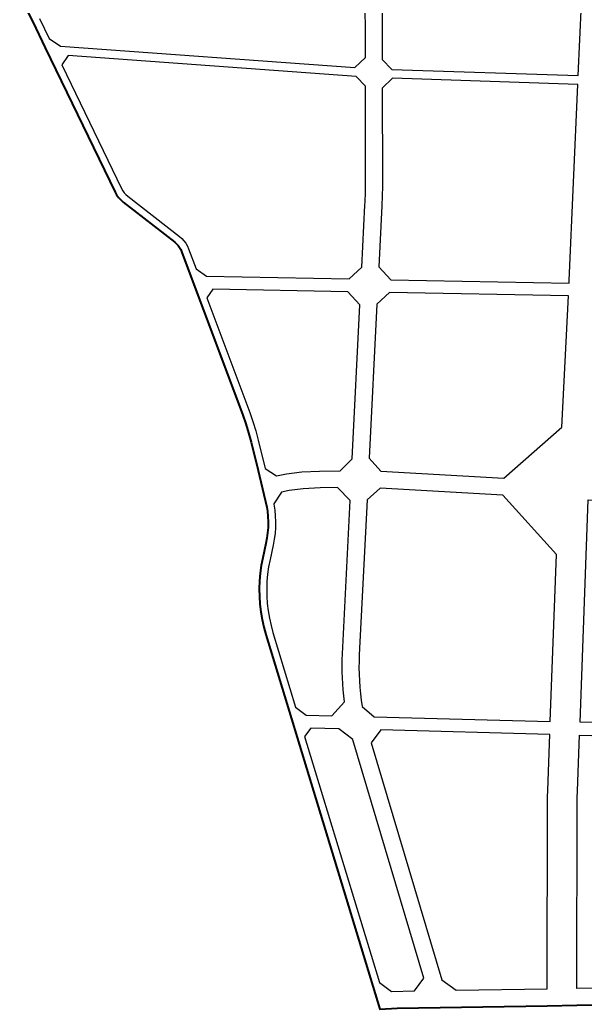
# Model space of a CAD drawing. Header units: millimetres. Extents: x -2018 to 1267, y -2071 to 2585.
# Drawn here: x -1195 to -53, y -2063 to -65 of the extents above; entities that cross this region are included whole.
import ezdxf

# ---------------------------------------------------------------- set-up
doc = ezdxf.new("R2010")
doc.units = ezdxf.units.MM
doc.layers.add('0block', color=7, linetype='Continuous')
doc.layers.add('0edge', color=40, linetype='Continuous', lineweight=40)

msp = doc.modelspace()

# ---------------------------------------------------------------- linework, layer by layer
at = {"layer": '0block', "color": 7}
for points in [[(-463.2, -2.5), (-463, -144.8), (-443.6, -164.8), (-66.7, -177.5), (-60.1, -31.7), (-240, -3.8), (-434.9, 22.3)], [(-817.2, -626.4), (-730.7, -858.2), (-724.3, -876.5), (-718.5, -895.2), (-713.5, -914), (-699.4, -971.1), (-676.2, -985.9), (-656.3, -982.1), (-625.3, -978.1), (-589.6, -976.5), (-547.9, -975.6), (-523.5, -951.9), (-507.8, -640.3), (-532.3, -614.1), (-804.8, -608.8)], [(-63.3, -1483.9), (-46.9, -1034.7), (364.3, -1058.2), (382.1, -1084.4), (302.5, -1328.1), (297.2, -1345.5), (292.5, -1363), (288.4, -1380.8), (285, -1398.7), (282.2, -1416.7), (280, -1434.7), (278.5, -1452.9), (277.7, -1471.1), (277.6, -1474.6), (259.2, -1492.4)], [(-124.3, -1508.4), (-465.4, -1499.4), (-485.1, -1525.1), (-342.4, -2003.9), (-313.2, -2025.3), (-129.4, -2022.4), (-128.9, -1649.8), (-128.8, -1635.3), (-128.4, -1620.7)], [(-64.3, -1509.9), (260.5, -1518.5), (278.1, -1536), (278.2, -1541.6), (279.3, -1560), (281.2, -1578.5), (283.7, -1596.8), (286.8, -1615.1), (290.6, -1633.2), (295.1, -1651.1), (300.2, -1668.9), (328.4, -1760.2), (331.3, -1770.7), (333.6, -1781.2), (335.3, -1791.8), (336.4, -1802.5), (336.9, -1813.2), (336.8, -1824.1), (330.6, -1996.1), (311, -2015.3), (-69.4, -2021.4), (-68.9, -1650.2), (-68.8, -1636.4), (-68.4, -1622.6)]]:
    msp.add_lwpolyline(points, close=True, dxfattribs=at)
msp.add_lwpolyline([(-1155.6, -62.3), (-1136.1, -102.2), (-1112.9, -117.8), (-518.4, -160.8), (-497, -140.8), (-497.3, 13.3)], dxfattribs=at)
for points in [[(-818, -582.6), (-529.5, -588.1), (-504, -564.4), (-497.7, -438.8, 0.013002), (-496.5, -387.7), (-496.9, -198.9), (-515.4, -179), (-1097.6, -137), (-1110.2, -155.6), (-989.4, -405.8), (-986.9, -410.2), (-984, -414.2), (-980.7, -417.8), (-976.9, -421.2), (-872.5, -502.3), (-867.9, -506.4), (-863.6, -511), (-859.8, -516.2), (-856.6, -521.7), (-854.2, -527.3), (-839.1, -567.6)], [(-616.4, -1469.4), (-564.4, -1470.8), (-539, -1442.4, -0.04692), (-543.2, -1345.6), (-527.7, -1036), (-553.2, -1009.7), (-588.5, -1010.5), (-622.3, -1012), (-650.9, -1015.7), (-666.4, -1018.7), (-682.1, -1042.5), (-681.9, -1043.5), (-680.1, -1055.2), (-678.9, -1067), (-678.4, -1078.8), (-678.6, -1090.6), (-679.5, -1102.5), (-681, -1114.2), (-683.2, -1125.7), (-689.5, -1154.9), (-692.4, -1169.6), (-694.4, -1184.4), (-695.7, -1199.2), (-696.3, -1214.1), (-696, -1229.1), (-695.1, -1243.9), (-693.3, -1258.8), (-690.8, -1273.5), (-687.6, -1288), (-683.6, -1302.5), (-637.8, -1453.1)], [(-123.3, -1482.4), (-111, -1144.7), (-219.3, -1024.9), (-467.2, -1010.7), (-493.6, -1034.4), (-509.2, -1347.4, 0.054533), (-503.1, -1452.2), (-479.1, -1473)], [(-444.3, -2027.4), (-397.6, -2026.7), (-378.7, -2000.9), (-522.3, -1519.2, -0.000303), (-522.5, -1518.6), (-550.5, -1497.2), (-607, -1495.7), (-619.8, -1512.5), (-468.6, -2009.7)]]:
    msp.add_lwpolyline(points, format="xyb", close=True, dxfattribs=at)
msp.add_lwpolyline([(-85.5, -596.7), (-85.2, -591.2), (-67.5, -195.5), (-442.2, -182.8), (-462.8, -202.9), (-462.5, -387.7, -0.013002), (-463.8, -440.5), (-469.9, -563.5), (-445.4, -589.7), (-85.5, -596.7)], format="xyb", dxfattribs=at)
at = {"layer": '0block'}
msp.add_lwpolyline([(-473.7, -639.4), (-489.3, -950.5), (-465.8, -976.7), (-217.3, -990.9), (-99.9, -887.9), (-86.8, -622.6), (-448.3, -615.7)], close=True, dxfattribs=at)
at = {"layer": '0edge'}
for points in [[(-1195.1, -17.3), (-1169.1, -69), (-1143.6, -121), (-1002.7, -412.7), (-999.6, -418.3), (-995.7, -423.7), (-991.3, -428.6), (-986.4, -432.8), (-882.1, -513.9), (-878.4, -517.1), (-875.2, -520.6), (-872.4, -524.4), (-870, -528.4), (-868.1, -532.9), (-744.8, -863.3), (-738.5, -881.2), (-732.9, -899.4), (-728, -917.8), (-713.8, -975.3), (-696.3, -1049), (-695, -1057.1), (-693.9, -1068), (-693.4, -1079), (-693.6, -1090), (-694.4, -1100.9), (-695.8, -1111.8), (-697.9, -1122.7), (-704.2, -1151.8), (-707.2, -1167.2), (-709.3, -1182.7), (-710.7, -1198.3), (-711.3, -1214), (-711, -1229.7), (-710, -1245.3), (-708.2, -1260.9), (-705.6, -1276.4), (-702.2, -1291.7), (-698, -1306.7), (-467.9, -2063.5), (-433, -2061.2), (-129.4, -2056.4)], [(-129.4, -2056.4), (-69.4, -2055.4), (307.6, -2049.4)]]:
    msp.add_lwpolyline(points, dxfattribs=at)

doc.saveas('drawing.dxf')
